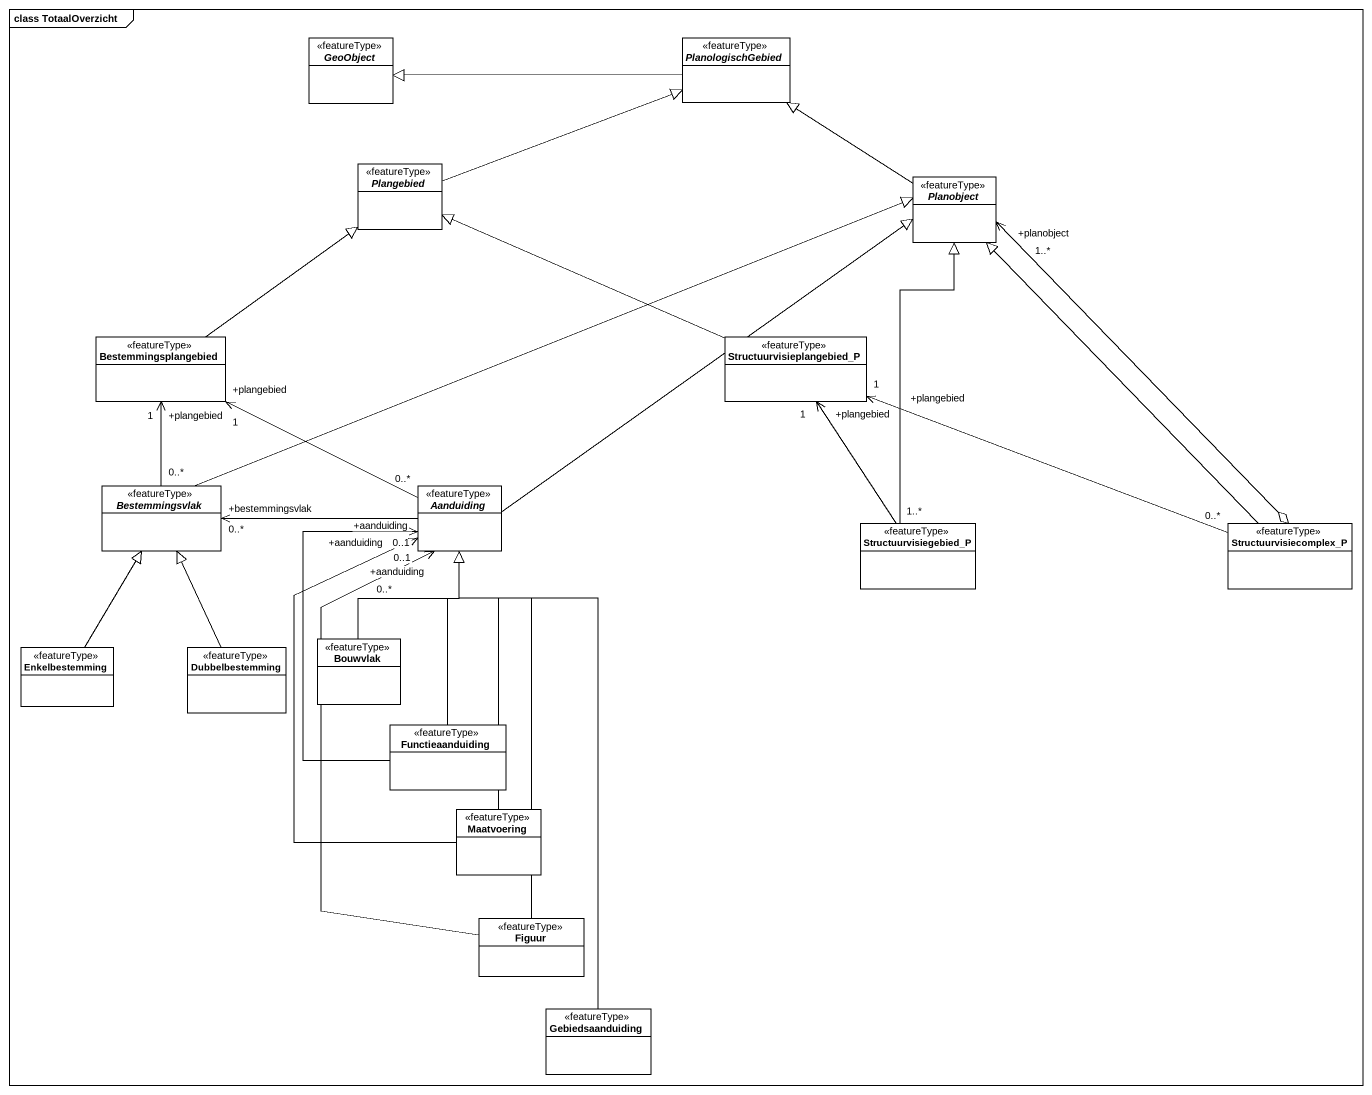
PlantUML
@startuml
mainframe class TotaalOverzicht
hide circle
hide empty members
abstract class GeoObject <<featureType>>
abstract class PlanologischGebied <<featureType>>
abstract class Plangebied <<featureType>>
abstract class Planobject <<featureType>>
class Bestemmingsplangebied <<featureType>>
class Structuurvisieplangebied_P <<featureType>>
abstract class Bestemmingsvlak <<featureType>>
abstract class Aanduiding <<featureType>>
class Structuurvisiegebied_P <<featureType>>
class Structuurvisiecomplex_P <<featureType>>
class Enkelbestemming <<featureType>>
class Dubbelbestemming <<featureType>>
class Bouwvlak <<featureType>>
class Functieaanduiding <<featureType>>
class Maatvoering <<featureType>>
class Figuur <<featureType>>
class Gebiedsaanduiding <<featureType>>
PlanologischGebied -left-|> GeoObject
Plangebied -right-|> PlanologischGebied
Planobject -up-|> PlanologischGebied
Planobject "+planobject\n1..*" <--o Structuurvisiecomplex_P
Bestemmingsplangebied -up-|> Plangebied
Structuurvisieplangebied_P -left-|> Plangebied
Bestemmingsvlak -right-|> Planobject
Bestemmingsvlak "0..*" -up-> "+plangebied\n1" Bestemmingsplangebied
Bestemmingsvlak "+bestemmingsvlak\n0..*" <-right- Aanduiding
Aanduiding -up-|> Planobject
Aanduiding "0..*" -left-> "+plangebied\n1" Bestemmingsplangebied
Aanduiding "+aanduiding\n0..1" <-- Functieaanduiding
Aanduiding "+aanduiding\n0..1" <-- Maatvoering
Aanduiding "+aanduiding\n0..*" <-- Figuur
Structuurvisiegebied_P -up-|> Planobject
Structuurvisiegebied_P "1..*" -up-> "+plangebied\n1" Structuurvisieplangebied_P
Structuurvisiecomplex_P -up-|> Planobject
Structuurvisiecomplex_P "0..*" -left-> "+plangebied\n1" Structuurvisieplangebied_P
Enkelbestemming -up-|> Bestemmingsvlak
Dubbelbestemming -up-|> Bestemmingsvlak
Bouwvlak -up-|> Aanduiding
Functieaanduiding -up-|> Aanduiding
Maatvoering -up-|> Aanduiding
Figuur -up-|> Aanduiding
Gebiedsaanduiding -up-|> Aanduiding
@enduml
